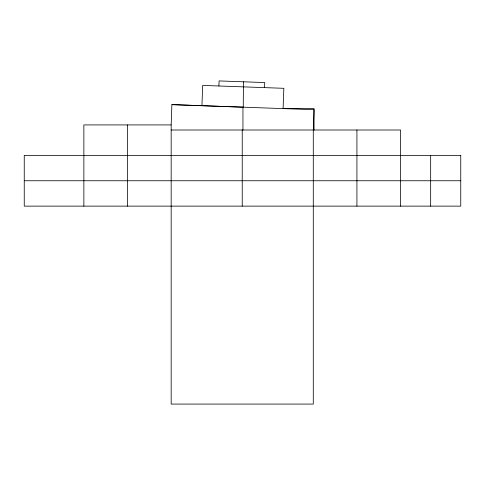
<?xml version="1.0" encoding="UTF-8"?>
<svg xmlns="http://www.w3.org/2000/svg" width="485" height="485" viewBox="0 0 485 485"><rect width="100%" height="100%" fill="white"/><g stroke="black" fill="none" stroke-linecap="round" stroke-linejoin="round"><path stroke-width="0.73" d="M171.89 104.633L314.007 109.707L313.286 129.998L313.286 404.078L171.169 404.078L171.169 124.918L171.89 104.633L243.252 107.167L243.434 81.789M201.396 105.688L201.936 105.706L202.675 85.415L283.834 88.312L283.107 108.604L314.05 108.604L314.05 129.998M218.905 85.997L219.087 80.922L264.737 82.553L264.561 87.627M243.252 107.167L242.949 107.167L242.949 129.998M171.169 124.918L83.863 124.918L83.863 206.131M171.169 129.998L400.568 129.998L400.568 206.131M24.25 180.753L460.75 180.753M430.662 155.376L430.662 206.131M356.924 129.998L356.924 206.131M242.227 129.998L242.227 206.131M127.513 124.918L127.513 206.131M460.75 155.376L24.25 155.376L24.25 206.131L460.75 206.131L460.75 155.376"/></g></svg>
